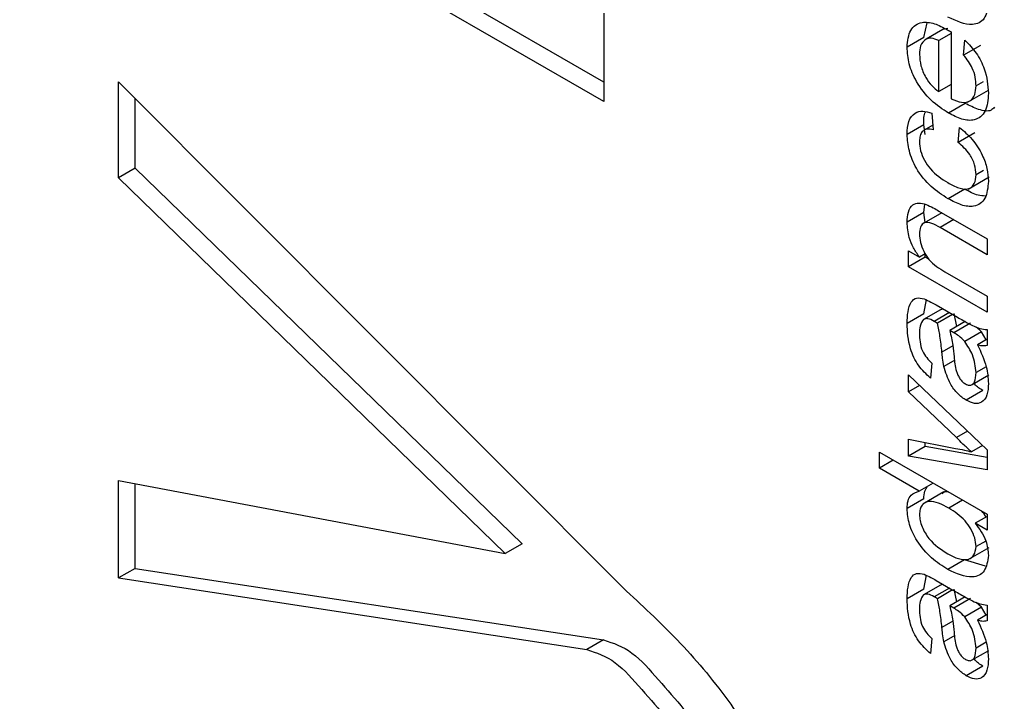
# Model space of a CAD drawing. Extents: x 150 to 4150, y 50 to 2920.
# Drawn here: x 2939.85 to 2987.16, y 1797.6 to 1830.76 of the extents above; entities that cross this region are included whole.
import ezdxf

# ---------------------------------------------------------------- set-up
doc = ezdxf.new("R2010")
doc.units = 0
doc.header["$LTSCALE"] = 10
doc.linetypes.add('SLD-KATı', pattern=[0])
doc.layers.get('0').update_dxf_attribs({"linetype": 'CONTINUOUS'})

msp = doc.modelspace()

# ---------------------------------------------------------------- linework, layer by layer
at = {"color": 7, "linetype": 'SLD-KATı'}
for p, q in [((2968.201, 1827.718), (2940.66, 1843.617)), ((2968.201, 1826.779), (2939.847, 1843.148)), ((2968.201, 1831.674), (2968.201, 1826.779)), ((2983.73, 1829.883), (2983.886, 1830.589)), ((2984.652, 1830.277), (2983.839, 1829.808)), ((2985.059, 1830.083), (2984.456, 1829.735)), ((2984.892, 1830.317), (2984.652, 1830.277)), ((2985.059, 1830.157), (2985.059, 1826.914)), ((2983.73, 1829.883), (2982.917, 1829.414)), ((2984.456, 1827.262), (2984.456, 1829.735)), ((2985.661, 1829.031), (2985.728, 1829.75)), ((2986.474, 1829.501), (2985.661, 1829.031)), ((2944.648, 1827.73), (2969.303, 1803.008)), ((2944.648, 1823.069), (2944.648, 1827.73)), ((2986.605, 1827.732), (2986.263, 1827.535)), ((2985.059, 1827.61), (2984.456, 1827.262)), ((2985.847, 1826.742), (2986.863, 1827.329)), ((2945.461, 1823.538), (2945.461, 1826.915)), ((2985.737, 1826.688), (2984.924, 1826.219)), ((2984.121, 1826.218), (2984.188, 1825.407)), ((2983.73, 1825.65), (2982.917, 1825.181)), ((2983.796, 1825.177), (2983.73, 1825.65)), ((2984.17, 1825.633), (2983.749, 1825.391)), ((2985.393, 1824.788), (2985.46, 1825.523)), ((2986.206, 1825.258), (2985.393, 1824.788)), ((2945.461, 1823.538), (2944.648, 1823.069)), ((2964.232, 1805.295), (2945.461, 1823.538)), ((2986.624, 1823.431), (2986.263, 1823.223)), ((2963.418, 1804.826), (2944.648, 1823.069)), ((2985.888, 1822.526), (2986.905, 1823.113)), ((2985.719, 1822.525), (2984.906, 1822.055)), ((2983.73, 1821.382), (2983.786, 1821.791)), ((2983.73, 1821.382), (2982.917, 1820.912)), ((2984.608, 1821.377), (2983.625, 1820.81)), ((2983.8, 1820.911), (2983.73, 1821.382)), ((2984.464, 1821.46), (2986.799, 1820.112)), ((2986.799, 1819.339), (2984.521, 1820.654)), ((2986.799, 1820.112), (2986.799, 1819.339)), ((2982.983, 1819.532), (2983.516, 1819.225)), ((2982.983, 1818.759), (2982.983, 1819.532)), ((2983.797, 1819.228), (2982.983, 1818.759)), ((2983.802, 1819.39), (2983.516, 1819.225)), ((2983.797, 1819.228), (2983.797, 1819.387)), ((2983.973, 1819.126), (2983.797, 1819.228)), ((2986.799, 1816.556), (2982.983, 1818.759)), ((2984.753, 1818.51), (2986.799, 1817.329)), ((2986.799, 1817.329), (2986.799, 1816.556)), ((2983.73, 1816.471), (2983.865, 1817.158)), ((2984.325, 1816.902), (2985.142, 1816.43)), ((2983.73, 1816.471), (2982.917, 1816.002)), ((2984.534, 1816.671), (2983.721, 1816.201)), ((2984.97, 1816.53), (2984.233, 1816.105)), ((2985.129, 1816.438), (2984.389, 1816.011)), ((2984.684, 1816.695), (2984.534, 1816.671)), ((2985.325, 1815.86), (2985.202, 1816.481)), ((2985.735, 1816.096), (2984.992, 1815.667)), ((2985.999, 1816.021), (2985.186, 1815.551)), ((2985.186, 1815.551), (2984.992, 1815.667)), ((2986.529, 1815.6), (2985.715, 1815.131)), ((2986.529, 1815.6), (2986.273, 1815.834)), ((2986.75, 1815.214), (2986.529, 1815.6)), ((2986.799, 1815.706), (2986.799, 1814.933)), ((2986.799, 1815.242), (2986.33, 1814.972)), ((2984.121, 1814.082), (2984.054, 1813.348)), ((2985.227, 1814.221), (2984.705, 1813.919)), ((2982.983, 1813.503), (2986.799, 1809.869)), ((2982.983, 1812.685), (2982.983, 1813.503)), ((2986.073, 1813.035), (2986.886, 1813.505)), ((2986.758, 1813.9), (2986.263, 1813.614)), ((2983.518, 1812.994), (2982.983, 1812.685)), ((2985.312, 1810.458), (2982.983, 1812.685)), ((2986.601, 1812.74), (2985.788, 1812.27)), ((2985.852, 1810.77), (2985.312, 1810.458)), ((2982.983, 1810.378), (2985.269, 1809.937)), ((2982.983, 1809.56), (2982.983, 1810.378)), ((2983.797, 1810.03), (2983.797, 1810.221)), ((2981.578, 1809.754), (2986.799, 1806.739)), ((2981.578, 1808.981), (2981.578, 1809.754)), ((2983.797, 1810.03), (2982.983, 1809.56)), ((2986.799, 1809.502), (2983.797, 1810.03)), ((2986.577, 1810.08), (2986.038, 1809.768)), ((2986.799, 1809.869), (2986.799, 1808.889)), ((2982.247, 1809.367), (2981.578, 1808.981)), ((2986.799, 1808.889), (2982.983, 1809.56)), ((2983.506, 1807.867), (2981.578, 1808.981)), ((2944.648, 1808.371), (2963.418, 1804.826)), ((2944.648, 1803.644), (2944.648, 1808.371)), ((2945.461, 1804.113), (2945.461, 1808.217)), ((2984.176, 1808.254), (2983.506, 1807.867)), ((2984.697, 1807.821), (2983.681, 1807.235)), ((2983.73, 1807.486), (2982.917, 1807.017)), ((2985.613, 1807.424), (2984.944, 1807.038)), ((2986.799, 1806.632), (2986.223, 1806.299)), ((2986.799, 1806.739), (2986.799, 1805.966)), ((2986.799, 1805.966), (2986.223, 1806.299)), ((2964.232, 1805.295), (2963.418, 1804.826)), ((2985.889, 1804.542), (2986.905, 1805.129)), ((2986.737, 1805.44), (2986.263, 1805.167)), ((2985.708, 1804.521), (2984.894, 1804.051)), ((2986.718, 1804.219), (2985.708, 1804.521)), ((2945.461, 1804.113), (2944.648, 1803.644)), ((2945.461, 1804.113), (2968.19, 1800.639)), ((2944.648, 1803.644), (2967.377, 1800.17)), ((2983.73, 1803.098), (2983.865, 1803.785)), ((2983.73, 1803.098), (2982.917, 1802.629)), ((2984.534, 1803.298), (2983.721, 1802.829)), ((2984.97, 1803.157), (2984.233, 1802.732)), ((2984.325, 1803.529), (2985.142, 1803.058)), ((2984.684, 1803.322), (2984.534, 1803.298)), ((2985.325, 1802.487), (2985.202, 1803.108)), ((2985.129, 1803.066), (2984.389, 1802.639)), ((2985.735, 1802.723), (2984.992, 1802.295)), ((2985.999, 1802.648), (2985.186, 1802.179)), ((2985.186, 1802.179), (2984.992, 1802.295)), ((2986.529, 1802.228), (2985.715, 1801.758)), ((2986.529, 1802.228), (2986.273, 1802.462)), ((2986.75, 1801.841), (2986.529, 1802.228)), ((2986.799, 1802.333), (2986.799, 1801.56)), ((2986.799, 1801.869), (2986.33, 1801.599)), ((2985.227, 1800.848), (2984.705, 1800.547)), ((2968.19, 1800.639), (2967.377, 1800.17)), ((2984.121, 1800.71), (2984.054, 1799.976)), ((2986.758, 1800.527), (2986.263, 1800.241)), ((2986.073, 1799.663), (2986.886, 1800.132)), ((2986.601, 1799.367), (2985.788, 1798.898))]:
    msp.add_line(p, q, dxfattribs=at)
at = {"color": 8, "linetype": 'SLD-KATı'}
for p, q in [((2985.19, 1821.041), (2984.521, 1820.654)), ((2985.135, 1814.914), (2984.609, 1814.61)), ((2985.135, 1801.542), (2984.609, 1801.238))]:
    msp.add_line(p, q, dxfattribs=at)
at = {"color": 7, "linetype": 'SLD-KATı'}
for points, knots in [([(2986.866, 1831.563), (2986.823, 1831.284), (2986.737, 1830.726), (2985.993, 1830.375), (2985.311, 1830.685), (2984.894, 1830.874)], [0, 0, 0, 0, 0.279615, 0.559901, 1, 1, 1, 1]), ([(2982.917, 1829.414), (2982.949, 1829.715), (2983.013, 1830.318), (2983.572, 1830.675), (2984.237, 1830.597), (2984.67, 1830.372), (2984.887, 1830.26)], [0, 0, 0, 0, 0.279366, 0.558398, 0.778885, 1, 1, 1, 1]), ([(2984.887, 1830.26), (2984.919, 1830.241), (2984.976, 1830.207), (2985.033, 1830.172), (2985.059, 1830.157)], [0, 0, 0, 0, 0.559999, 1, 1, 1, 1]), ([(2983.839, 1829.808), (2983.734, 1829.715), (2983.545, 1829.549), (2983.527, 1829.211), (2983.519, 1829.063)], [0, 0, 0, 0, 0.558512, 1, 1, 1, 1]), ([(2984.456, 1829.735), (2984.329, 1829.789), (2984.102, 1829.884), (2983.919, 1829.831), (2983.839, 1829.808)], [0, 0, 0, 0, 0.560674, 1, 1, 1, 1]), ([(2985.728, 1829.75), (2985.918, 1829.553), (2986.298, 1829.161), (2986.785, 1828.205), (2986.835, 1827.565), (2986.866, 1827.175)], [0, 0, 0, 0, 0.280613, 0.560833, 1, 1, 1, 1]), ([(2984.924, 1826.219), (2984.641, 1826.402), (2984.076, 1826.766), (2983.38, 1827.656), (2982.973, 1828.612), (2982.935, 1829.147), (2982.917, 1829.414)], [0, 0, 0, 0, 0.280748, 0.559775, 0.779666, 1, 1, 1, 1]), ([(2983.519, 1829.063), (2983.531, 1828.883), (2983.556, 1828.524), (2983.788, 1827.974), (2984.107, 1827.526), (2984.34, 1827.35), (2984.456, 1827.262)], [0, 0, 0, 0, 0.28019, 0.559728, 0.779642, 1, 1, 1, 1]), ([(2986.263, 1827.535), (2986.257, 1827.672), (2986.244, 1827.946), (2986.078, 1828.497), (2985.819, 1828.829), (2985.661, 1829.031)], [0, 0, 0, 0, 0.281282, 0.561906, 1, 1, 1, 1]), ([(2985.059, 1826.914), (2985.232, 1826.838), (2985.577, 1826.687), (2985.99, 1826.771), (2986.229, 1827.083), (2986.252, 1827.384), (2986.263, 1827.535)], [0, 0, 0, 0, 0.280633, 0.559687, 0.779661, 1, 1, 1, 1]), ([(2986.866, 1827.175), (2986.841, 1826.864), (2986.79, 1826.243), (2986.257, 1825.823), (2985.584, 1825.877), (2985.144, 1826.105), (2984.924, 1826.219)], [0, 0, 0, 0, 0.279952, 0.558661, 0.778994, 1, 1, 1, 1]), ([(2982.917, 1825.181), (2982.93, 1825.402), (2982.957, 1825.843), (2983.251, 1826.237), (2983.669, 1826.347), (2983.971, 1826.261), (2984.121, 1826.218)], [0, 0, 0, 0, 0.280267, 0.559439, 0.779535, 1, 1, 1, 1]), ([(2983.73, 1825.65), (2983.723, 1825.893), (2983.716, 1826.14), (2983.819, 1826.278), (2983.821, 1826.28)], [0, 0, 0, 0, 0.985157, 1, 1, 1, 1]), ([(2987.16, 1826.495), (2987.107, 1826.442), (2986.924, 1826.258), (2986.387, 1826.363), (2985.954, 1826.58), (2985.737, 1826.688)], [0, 0, 0, 0, 0.167737, 0.583235, 1, 1, 1, 1]), ([(2984.188, 1825.407), (2984.085, 1825.428), (2983.878, 1825.47), (2983.656, 1825.349), (2983.535, 1825.123), (2983.524, 1824.933), (2983.519, 1824.838)], [0, 0, 0, 0, 0.280213, 0.559476, 0.779649, 1, 1, 1, 1]), ([(2985.46, 1825.523), (2985.672, 1825.343), (2986.095, 1824.985), (2986.565, 1824.243), (2986.829, 1823.513), (2986.854, 1823.106), (2986.866, 1822.902)], [0, 0, 0, 0, 0.280202, 0.55951, 0.779586, 1, 1, 1, 1]), ([(2984.906, 1822.055), (2984.629, 1822.235), (2984.076, 1822.593), (2983.363, 1823.44), (2982.981, 1824.39), (2982.938, 1824.917), (2982.917, 1825.181)], [0, 0, 0, 0, 0.280838, 0.5596797, 0.7795794, 1, 1, 1, 1]), ([(2983.519, 1824.838), (2983.529, 1824.691), (2983.549, 1824.398), (2983.745, 1823.915), (2984.176, 1823.29), (2984.595, 1823.024), (2984.888, 1822.838)], [0, 0, 0, 0, 0.187089, 0.37388, 0.56073, 1, 1, 1, 1]), ([(2986.263, 1823.223), (2986.251, 1823.382), (2986.226, 1823.698), (2985.933, 1824.328), (2985.598, 1824.614), (2985.393, 1824.788)], [0, 0, 0, 0, 0.280899, 0.560906, 1, 1, 1, 1]), ([(2984.888, 1822.838), (2985.069, 1822.741), (2985.43, 1822.548), (2985.915, 1822.487), (2986.219, 1822.753), (2986.249, 1823.066), (2986.263, 1823.223)], [0, 0, 0, 0, 0.281276, 0.560536, 0.78011, 1, 1, 1, 1]), ([(2986.866, 1822.902), (2986.837, 1822.598), (2986.779, 1821.992), (2986.222, 1821.629), (2985.555, 1821.716), (2985.122, 1821.942), (2984.906, 1822.055)], [0, 0, 0, 0, 0.279595, 0.558341, 0.778834, 1, 1, 1, 1]), ([(2986.717, 1822.189), (2986.6, 1822.194), (2986.287, 1822.206), (2985.938, 1822.402), (2985.719, 1822.525)], [0, 0, 0, 0, 0.371022, 1, 1, 1, 1]), ([(2982.917, 1820.912), (2982.929, 1821.085), (2982.955, 1821.429), (2983.155, 1821.777), (2983.482, 1821.878), (2983.72, 1821.813), (2983.839, 1821.781)], [0, 0, 0, 0, 0.280216, 0.559971, 0.779636, 1, 1, 1, 1]), ([(2983.839, 1821.781), (2983.955, 1821.728), (2984.163, 1821.633), (2984.372, 1821.513), (2984.464, 1821.46)], [0, 0, 0, 0, 0.5597912, 1, 1, 1, 1]), ([(2983.516, 1819.225), (2983.415, 1819.373), (2983.213, 1819.671), (2982.965, 1820.271), (2982.935, 1820.669), (2982.917, 1820.912)], [0, 0, 0, 0, 0.2805539, 0.5608154, 1, 1, 1, 1]), ([(2984.521, 1820.654), (2984.386, 1820.731), (2984.117, 1820.884), (2983.747, 1820.939), (2983.547, 1820.701), (2983.528, 1820.467), (2983.519, 1820.35)], [0, 0, 0, 0, 0.28168, 0.559785, 0.779587, 1, 1, 1, 1]), ([(2983.519, 1820.35), (2983.528, 1820.215), (2983.547, 1819.946), (2983.707, 1819.503), (2984.093, 1818.911), (2984.481, 1818.676), (2984.753, 1818.51)], [0, 0, 0, 0, 0.187273, 0.374362, 0.56054, 1, 1, 1, 1]), ([(2982.917, 1816.002), (2982.935, 1816.394), (2982.961, 1816.94), (2983.361, 1817.287), (2983.622, 1817.225), (2983.753, 1817.195)], [0, 0, 0, 0, 0.5592531, 0.7791951, 1, 1, 1, 1]), ([(2983.753, 1817.195), (2983.86, 1817.147), (2984.05, 1817.061), (2984.241, 1816.951), (2984.325, 1816.902)], [0, 0, 0, 0, 0.559817, 1, 1, 1, 1]), ([(2985.142, 1816.43), (2985.333, 1816.321), (2985.648, 1816.141), (2986.085, 1815.905), (2986.456, 1815.74), (2986.684, 1815.717), (2986.799, 1815.706)], [0, 0, 0, 0, 0.340206, 0.560339, 0.780175, 1, 1, 1, 1]), ([(2984.054, 1813.348), (2983.847, 1813.539), (2983.433, 1813.919), (2982.97, 1814.949), (2982.937, 1815.602), (2982.917, 1816.002)], [0, 0, 0, 0, 0.2804297, 0.5593032, 1, 1, 1, 1]), ([(2983.721, 1816.201), (2983.651, 1816.102), (2983.526, 1815.924), (2983.521, 1815.64), (2983.519, 1815.515)], [0, 0, 0, 0, 0.5578706, 1, 1, 1, 1]), ([(2984.233, 1816.105), (2984.126, 1816.164), (2983.936, 1816.269), (2983.786, 1816.222), (2983.721, 1816.201)], [0, 0, 0, 0, 0.561903, 1, 1, 1, 1]), ([(2984.389, 1816.011), (2984.36, 1816.029), (2984.308, 1816.06), (2984.256, 1816.091), (2984.233, 1816.105)], [0, 0, 0, 0, 0.560023, 1, 1, 1, 1]), ([(2984.609, 1814.61), (2984.582, 1814.867), (2984.535, 1815.325), (2984.434, 1815.802), (2984.389, 1816.011)], [0, 0, 0, 0, 0.560185, 1, 1, 1, 1]), ([(2983.519, 1815.515), (2983.523, 1815.381), (2983.53, 1815.114), (2983.63, 1814.691), (2983.866, 1814.331), (2984.036, 1814.166), (2984.121, 1814.082)], [0, 0, 0, 0, 0.280855, 0.559751, 0.7795, 1, 1, 1, 1]), ([(2984.992, 1815.667), (2985.044, 1815.423), (2985.136, 1814.987), (2985.18, 1814.568), (2985.2, 1814.384)], [0, 0, 0, 0, 0.55976, 1, 1, 1, 1]), ([(2985.715, 1815.131), (2985.62, 1815.226), (2985.448, 1815.397), (2985.266, 1815.504), (2985.186, 1815.551)], [0, 0, 0, 0, 0.558995, 1, 1, 1, 1]), ([(2986.263, 1813.614), (2986.234, 1813.903), (2986.182, 1814.419), (2985.858, 1814.913), (2985.715, 1815.131)], [0, 0, 0, 0, 0.559758, 1, 1, 1, 1]), ([(2986.33, 1814.972), (2986.501, 1814.61), (2986.804, 1813.963), (2986.847, 1813.357), (2986.866, 1813.09)], [0, 0, 0, 0, 0.559971, 1, 1, 1, 1]), ([(2986.799, 1814.933), (2986.718, 1814.918), (2986.573, 1814.892), (2986.405, 1814.947), (2986.33, 1814.972)], [0, 0, 0, 0, 0.559697, 1, 1, 1, 1]), ([(2984.705, 1813.919), (2984.683, 1814.05), (2984.642, 1814.283), (2984.619, 1814.51), (2984.609, 1814.61)], [0, 0, 0, 0, 0.559918, 1, 1, 1, 1]), ([(2985.2, 1814.384), (2985.22, 1814.152), (2985.245, 1813.862), (2985.38, 1813.492), (2985.48, 1813.316), (2985.608, 1813.163), (2985.703, 1813.098), (2985.75, 1813.065)], [0, 0, 0, 0, 0.50028, 0.625326, 0.750269, 0.875147, 1, 1, 1, 1]), ([(2985.788, 1812.27), (2985.647, 1812.368), (2985.365, 1812.565), (2984.927, 1813.156), (2984.789, 1813.63), (2984.705, 1813.919)], [0, 0, 0, 0, 0.280458, 0.560983, 1, 1, 1, 1]), ([(2985.75, 1813.065), (2985.812, 1813.037), (2985.938, 1812.981), (2986.091, 1813.029), (2986.242, 1813.208), (2986.255, 1813.447), (2986.263, 1813.614)], [0, 0, 0, 0, 0.186565, 0.373467, 0.560613, 1, 1, 1, 1]), ([(2986.866, 1813.09), (2986.856, 1812.894), (2986.836, 1812.503), (2986.582, 1812.149), (2986.199, 1812.074), (2985.925, 1812.205), (2985.788, 1812.27)], [0, 0, 0, 0, 0.280815, 0.55969, 0.779696, 1, 1, 1, 1]), ([(2986.601, 1812.74), (2986.453, 1812.827), (2986.298, 1812.918), (2986.176, 1813.084), (2986.17, 1813.091)], [0, 0, 0, 0, 0.952735, 1, 1, 1, 1]), ([(2986.038, 1809.768), (2985.901, 1809.894), (2985.657, 1810.118), (2985.417, 1810.354), (2985.312, 1810.458)], [0, 0, 0, 0, 0.559986, 1, 1, 1, 1]), ([(2985.269, 1809.937), (2985.411, 1809.91), (2985.665, 1809.863), (2985.924, 1809.797), (2986.038, 1809.768)], [0, 0, 0, 0, 0.559981, 1, 1, 1, 1]), ([(2982.917, 1807.017), (2982.925, 1807.146), (2982.942, 1807.404), (2983.13, 1807.735), (2983.364, 1807.817), (2983.506, 1807.867)], [0, 0, 0, 0, 0.280563, 0.560896, 1, 1, 1, 1]), ([(2983.73, 1807.486), (2983.737, 1807.618), (2983.75, 1807.868), (2983.861, 1808.027), (2983.915, 1808.103)], [0, 0, 0, 0, 0.52443, 1, 1, 1, 1]), ([(2985.052, 1807.748), (2984.967, 1807.789), (2984.788, 1807.876), (2984.675, 1807.779), (2984.615, 1807.727)], [0, 0, 0, 0, 0.473717, 1, 1, 1, 1]), ([(2984.944, 1807.038), (2984.61, 1807.211), (2984.108, 1807.471), (2983.674, 1807.256), (2983.536, 1806.991), (2983.525, 1806.81), (2983.519, 1806.72)], [0, 0, 0, 0, 0.498965, 0.748684, 0.874281, 1, 1, 1, 1]), ([(2984.894, 1804.051), (2984.629, 1804.225), (2984.099, 1804.572), (2983.412, 1805.351), (2982.987, 1806.252), (2982.94, 1806.762), (2982.917, 1807.017)], [0, 0, 0, 0, 0.280962, 0.56044, 0.780127, 1, 1, 1, 1]), ([(2986.263, 1805.167), (2986.251, 1805.306), (2986.226, 1805.585), (2986.02, 1806.034), (2985.61, 1806.61), (2985.218, 1806.861), (2984.944, 1807.038)], [0, 0, 0, 0, 0.186719, 0.373542, 0.560525, 1, 1, 1, 1]), ([(2986.745, 1806.601), (2986.685, 1806.709), (2986.621, 1806.824), (2986.534, 1806.891), (2986.529, 1806.895)], [0, 0, 0, 0, 0.944483, 1, 1, 1, 1]), ([(2983.519, 1806.72), (2983.525, 1806.626), (2983.536, 1806.438), (2983.665, 1806.029), (2984.087, 1805.336), (2984.571, 1805.029), (2984.893, 1804.825)], [0, 0, 0, 0, 0.125718, 0.25135, 0.501025, 1, 1, 1, 1]), ([(2986.223, 1806.299), (2986.324, 1806.168), (2986.527, 1805.905), (2986.805, 1805.351), (2986.843, 1804.972), (2986.866, 1804.74)], [0, 0, 0, 0, 0.281116, 0.561725, 1, 1, 1, 1]), ([(2984.893, 1804.825), (2985.07, 1804.731), (2985.422, 1804.544), (2985.883, 1804.506), (2986.202, 1804.723), (2986.243, 1805.019), (2986.263, 1805.167)], [0, 0, 0, 0, 0.2812057, 0.5608389, 0.7808122, 1, 1, 1, 1]), ([(2986.866, 1804.74), (2986.823, 1804.462), (2986.737, 1803.903), (2985.993, 1803.553), (2985.311, 1803.862), (2984.894, 1804.051)], [0, 0, 0, 0, 0.279615, 0.559901, 1, 1, 1, 1]), ([(2982.917, 1802.629), (2982.935, 1803.021), (2982.961, 1803.567), (2983.361, 1803.914), (2983.622, 1803.853), (2983.753, 1803.822)], [0, 0, 0, 0, 0.559253, 0.779195, 1, 1, 1, 1]), ([(2983.753, 1803.822), (2983.86, 1803.774), (2984.05, 1803.688), (2984.241, 1803.578), (2984.325, 1803.529)], [0, 0, 0, 0, 0.559817, 1, 1, 1, 1]), ([(2969.303, 1803.008), (2970.188, 1802.188), (2971.962, 1800.544), (2974.235, 1797.808), (2976.072, 1794.925), (2976.773, 1793.033), (2977.127, 1792.077)], [0, 0, 0, 0, 0.279221, 0.559653, 0.777479, 1, 1, 1, 1]), ([(2984.054, 1799.976), (2983.847, 1800.166), (2983.433, 1800.547), (2982.97, 1801.576), (2982.937, 1802.229), (2982.917, 1802.629)], [0, 0, 0, 0, 0.28043, 0.559303, 1, 1, 1, 1]), ([(2983.721, 1802.829), (2983.651, 1802.73), (2983.526, 1802.552), (2983.521, 1802.268), (2983.519, 1802.142)], [0, 0, 0, 0, 0.557871, 1, 1, 1, 1]), ([(2984.233, 1802.732), (2984.126, 1802.791), (2983.936, 1802.897), (2983.786, 1802.85), (2983.721, 1802.829)], [0, 0, 0, 0, 0.561903, 1, 1, 1, 1]), ([(2984.389, 1802.639), (2984.36, 1802.656), (2984.308, 1802.687), (2984.256, 1802.719), (2984.233, 1802.732)], [0, 0, 0, 0, 0.560023, 1, 1, 1, 1]), ([(2984.609, 1801.238), (2984.582, 1801.494), (2984.535, 1801.952), (2984.434, 1802.429), (2984.389, 1802.639)], [0, 0, 0, 0, 0.560185, 1, 1, 1, 1]), ([(2985.142, 1803.058), (2985.333, 1802.949), (2985.648, 1802.769), (2986.085, 1802.532), (2986.456, 1802.368), (2986.684, 1802.345), (2986.799, 1802.333)], [0, 0, 0, 0, 0.340206, 0.560339, 0.780175, 1, 1, 1, 1]), ([(2983.519, 1802.142), (2983.523, 1802.008), (2983.53, 1801.741), (2983.63, 1801.318), (2983.866, 1800.959), (2984.036, 1800.793), (2984.121, 1800.71)], [0, 0, 0, 0, 0.280855, 0.559751, 0.7795, 1, 1, 1, 1]), ([(2984.992, 1802.295), (2985.044, 1802.051), (2985.136, 1801.615), (2985.18, 1801.196), (2985.2, 1801.011)], [0, 0, 0, 0, 0.55976, 1, 1, 1, 1]), ([(2985.715, 1801.758), (2985.62, 1801.854), (2985.448, 1802.024), (2985.266, 1802.131), (2985.186, 1802.179)], [0, 0, 0, 0, 0.558995, 1, 1, 1, 1]), ([(2986.263, 1800.241), (2986.234, 1800.53), (2986.182, 1801.046), (2985.858, 1801.541), (2985.715, 1801.758)], [0, 0, 0, 0, 0.5597581, 1, 1, 1, 1]), ([(2984.705, 1800.547), (2984.683, 1800.678), (2984.642, 1800.911), (2984.619, 1801.138), (2984.609, 1801.238)], [0, 0, 0, 0, 0.559918, 1, 1, 1, 1]), ([(2986.33, 1801.599), (2986.501, 1801.237), (2986.804, 1800.591), (2986.847, 1799.984), (2986.866, 1799.717)], [0, 0, 0, 0, 0.559971, 1, 1, 1, 1]), ([(2986.799, 1801.56), (2986.718, 1801.546), (2986.573, 1801.52), (2986.405, 1801.575), (2986.33, 1801.599)], [0, 0, 0, 0, 0.559697, 1, 1, 1, 1]), ([(2985.2, 1801.011), (2985.22, 1800.779), (2985.245, 1800.489), (2985.38, 1800.12), (2985.48, 1799.944), (2985.608, 1799.79), (2985.703, 1799.725), (2985.75, 1799.692)], [0, 0, 0, 0, 0.50028, 0.625326, 0.750269, 0.875147, 1, 1, 1, 1]), ([(2968.19, 1800.639), (2968.656, 1800.485), (2969.583, 1800.177), (2970.865, 1798.674), (2972.159, 1797.223), (2973.51, 1795.489), (2974.117, 1794.085), (2974.425, 1793.372)], [0, 0, 0, 0, 0.187386, 0.372778, 0.560348, 0.776654, 1, 1, 1, 1]), ([(2985.788, 1798.898), (2985.647, 1798.996), (2985.365, 1799.192), (2984.927, 1799.784), (2984.789, 1800.258), (2984.705, 1800.547)], [0, 0, 0, 0, 0.280458, 0.560983, 1, 1, 1, 1]), ([(2967.377, 1800.17), (2967.843, 1800.015), (2968.77, 1799.708), (2970.052, 1798.204), (2971.346, 1796.753), (2972.697, 1795.019), (2973.304, 1793.615), (2973.612, 1792.902)], [0, 0, 0, 0, 0.187386, 0.372778, 0.560348, 0.776654, 1, 1, 1, 1]), ([(2985.75, 1799.692), (2985.812, 1799.665), (2985.938, 1799.609), (2986.091, 1799.656), (2986.242, 1799.836), (2986.255, 1800.074), (2986.263, 1800.241)], [0, 0, 0, 0, 0.186565, 0.373467, 0.560613, 1, 1, 1, 1]), ([(2986.866, 1799.717), (2986.856, 1799.521), (2986.836, 1799.131), (2986.582, 1798.777), (2986.199, 1798.701), (2985.925, 1798.832), (2985.788, 1798.898)], [0, 0, 0, 0, 0.280815, 0.55969, 0.779696, 1, 1, 1, 1]), ([(2986.601, 1799.367), (2986.453, 1799.454), (2986.298, 1799.545), (2986.176, 1799.711), (2986.17, 1799.719)], [0, 0, 0, 0, 0.952735, 1, 1, 1, 1])]:
    msp.add_open_spline(points, degree=3, knots=knots, dxfattribs=at)

doc.saveas('drawing.dxf')
